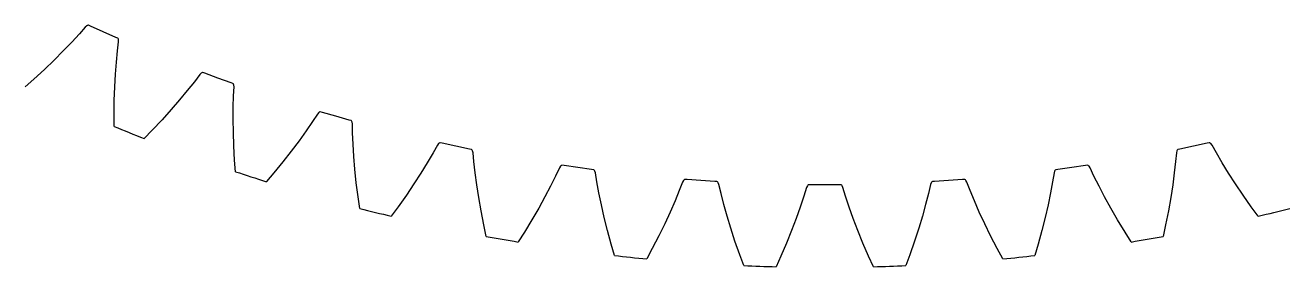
# Model space of a CAD drawing. Extents: x -46 to 68, y -46 to 46.
# Drawn here: x -19.8 to 11.52, y -45.98 to -39.99 of the extents above; entities that cross this region are included whole.
import ezdxf

# ---------------------------------------------------------------- set-up
doc = ezdxf.new("R2010")
doc.units = 0

msp = doc.modelspace()

# ---------------------------------------------------------------- linework, layer by layer
at = {"layer": 'layer1'}
for p, q in [((-18.316, -40.031), (-18.464, -40.198)), ((-18.28, -39.999), (-18.316, -40.031)), ((-18.264, -39.991), (-18.28, -39.999)), ((-18.251, -39.987), (-18.264, -39.991)), ((-18.239, -39.987), (-18.251, -39.987)), ((-18.191, -40.009), (-18.239, -39.987)), ((-17.876, -40.15), (-18.191, -40.009)), ((-18.464, -40.198), (-18.654, -40.407)), ((-17.561, -40.289), (-17.876, -40.15)), ((-17.512, -40.311), (-17.561, -40.289)), ((-17.519, -40.619), (-17.493, -40.398)), ((-17.504, -40.319), (-17.512, -40.311)), ((-17.498, -40.332), (-17.504, -40.319)), ((-17.494, -40.349), (-17.498, -40.332)), ((-17.493, -40.398), (-17.494, -40.349)), ((-18.861, -40.625), (-19.085, -40.851)), ((-18.654, -40.407), (-18.861, -40.625)), ((-17.546, -40.9), (-17.519, -40.619)), ((-19.085, -40.851), (-19.327, -41.085)), ((-17.57, -41.2), (-17.546, -40.9)), ((-19.588, -41.326), (-19.803, -41.519)), ((-19.327, -41.085), (-19.588, -41.326)), ((-17.588, -41.518), (-17.57, -41.2)), ((-15.479, -41.211), (-15.615, -41.388)), ((-15.445, -41.177), (-15.479, -41.211)), ((-15.43, -41.167), (-15.445, -41.177)), ((-15.417, -41.162), (-15.43, -41.167)), ((-15.405, -41.162), (-15.417, -41.162)), ((-15.355, -41.18), (-15.405, -41.162)), ((-15.032, -41.299), (-15.355, -41.18)), ((-14.707, -41.416), (-15.032, -41.299)), ((-17.6, -41.854), (-17.588, -41.518)), ((-15.79, -41.61), (-15.981, -41.841)), ((-15.615, -41.388), (-15.79, -41.61)), ((-14.658, -41.434), (-14.707, -41.416)), ((-14.649, -41.442), (-14.658, -41.434)), ((-14.642, -41.454), (-14.649, -41.442)), ((-14.636, -41.471), (-14.642, -41.454)), ((-14.642, -41.742), (-14.632, -41.52)), ((-14.632, -41.52), (-14.636, -41.471)), ((-17.605, -42.209), (-17.6, -41.854)), ((-15.981, -41.841), (-16.189, -42.083)), ((-14.651, -42.025), (-14.642, -41.742)), ((-17.604, -42.498), (-17.605, -42.209)), ((-16.189, -42.083), (-16.414, -42.333)), ((-14.653, -42.325), (-14.651, -42.025)), ((-12.567, -42.191), (-12.69, -42.377)), ((-12.535, -42.154), (-12.567, -42.191)), ((-12.521, -42.143), (-12.535, -42.154)), ((-12.508, -42.137), (-12.521, -42.143)), ((-12.496, -42.136), (-12.508, -42.137)), ((-12.445, -42.151), (-12.496, -42.136)), ((-12.114, -42.247), (-12.445, -42.151)), ((-11.782, -42.341), (-12.114, -42.247)), ((-16.657, -42.592), (-16.859, -42.799)), ((-16.414, -42.333), (-16.657, -42.592)), ((-14.649, -42.644), (-14.653, -42.325)), ((-12.69, -42.377), (-12.849, -42.61)), ((-11.732, -42.356), (-11.782, -42.341)), ((-11.722, -42.363), (-11.732, -42.356)), ((-11.714, -42.375), (-11.722, -42.363)), ((-11.708, -42.391), (-11.714, -42.375)), ((-11.7, -42.439), (-11.708, -42.391)), ((-11.695, -42.662), (-11.7, -42.439)), ((-14.637, -42.98), (-14.649, -42.644)), ((-13.023, -42.854), (-13.214, -43.11)), ((-12.849, -42.61), (-13.023, -42.854)), ((-11.683, -42.944), (-11.695, -42.662)), ((-9.538, -42.907), (-9.551, -42.914)), ((-9.526, -42.905), (-9.538, -42.907)), ((-9.475, -42.917), (-9.526, -42.905)), ((9.526, -42.905), (9.475, -42.917)), ((9.538, -42.907), (9.526, -42.905)), ((9.551, -42.914), (9.538, -42.907)), ((-14.618, -43.334), (-14.637, -42.98)), ((-13.214, -43.11), (-13.421, -43.375)), ((-11.665, -43.244), (-11.683, -42.944)), ((-9.703, -43.159), (-9.845, -43.403)), ((-9.593, -42.964), (-9.703, -43.159)), ((-9.564, -42.926), (-9.593, -42.964)), ((-9.551, -42.914), (-9.564, -42.926)), ((-9.138, -42.99), (-9.475, -42.917)), ((-8.8, -43.06), (-9.138, -42.99)), ((-8.748, -43.071), (-8.8, -43.06)), ((-8.739, -43.077), (-8.748, -43.071)), ((-8.73, -43.089), (-8.739, -43.077)), ((-8.722, -43.105), (-8.73, -43.089)), ((-8.711, -43.152), (-8.722, -43.105)), ((-8.691, -43.374), (-8.711, -43.152)), ((8.711, -43.152), (8.691, -43.374)), ((8.722, -43.105), (8.711, -43.152)), ((8.73, -43.089), (8.722, -43.105)), ((8.739, -43.077), (8.73, -43.089)), ((8.748, -43.071), (8.739, -43.077)), ((8.8, -43.06), (8.748, -43.071)), ((9.138, -42.99), (8.8, -43.06)), ((9.475, -42.917), (9.138, -42.99)), ((9.564, -42.926), (9.551, -42.914)), ((9.593, -42.964), (9.564, -42.926)), ((9.703, -43.159), (9.593, -42.964)), ((9.845, -43.403), (9.703, -43.159)), ((-14.596, -43.623), (-14.618, -43.334)), ((-13.421, -43.375), (-13.645, -43.65)), ((-11.638, -43.561), (-11.665, -43.244)), ((-9.845, -43.403), (-10.002, -43.658)), ((-8.659, -43.655), (-8.691, -43.374)), ((-6.573, -43.529), (-6.668, -43.731)), ((-6.546, -43.488), (-6.573, -43.529)), ((-6.534, -43.476), (-6.546, -43.488)), ((-6.522, -43.468), (-6.534, -43.476)), ((-6.51, -43.465), (-6.522, -43.468)), ((-6.458, -43.473), (-6.51, -43.465)), ((-6.117, -43.522), (-6.458, -43.473)), ((-5.775, -43.569), (-6.117, -43.522)), ((6.117, -43.522), (5.775, -43.569)), ((6.458, -43.473), (6.117, -43.522)), ((6.51, -43.465), (6.458, -43.473)), ((6.522, -43.468), (6.51, -43.465)), ((6.534, -43.476), (6.522, -43.468)), ((6.546, -43.488), (6.534, -43.476)), ((6.573, -43.529), (6.546, -43.488)), ((6.668, -43.731), (6.573, -43.529)), ((8.691, -43.374), (8.659, -43.655)), ((10.002, -43.658), (9.845, -43.403)), ((-13.645, -43.65), (-13.832, -43.871)), ((-11.603, -43.896), (-11.638, -43.561)), ((-10.002, -43.658), (-10.175, -43.926)), ((-8.62, -43.952), (-8.659, -43.655)), ((-6.668, -43.731), (-6.794, -43.984)), ((-5.723, -43.576), (-5.775, -43.569)), ((-5.712, -43.582), (-5.723, -43.576)), ((-5.703, -43.593), (-5.712, -43.582)), ((-5.694, -43.608), (-5.703, -43.593)), ((-5.68, -43.654), (-5.694, -43.608)), ((-5.644, -43.875), (-5.68, -43.654)), ((-3.497, -43.839), (-3.52, -43.881)), ((-3.485, -43.826), (-3.497, -43.839)), ((-3.474, -43.817), (-3.485, -43.826)), ((-3.462, -43.814), (-3.474, -43.817)), ((-3.41, -43.818), (-3.462, -43.814)), ((-3.066, -43.843), (-3.41, -43.818)), ((-2.722, -43.866), (-3.066, -43.843)), ((3.066, -43.843), (2.722, -43.866)), ((3.41, -43.818), (3.066, -43.843)), ((3.462, -43.814), (3.41, -43.818)), ((3.474, -43.817), (3.462, -43.814)), ((3.485, -43.826), (3.474, -43.817)), ((3.497, -43.839), (3.485, -43.826)), ((3.52, -43.881), (3.497, -43.839)), ((5.68, -43.654), (5.644, -43.875)), ((5.694, -43.608), (5.68, -43.654)), ((5.703, -43.593), (5.694, -43.608)), ((5.712, -43.582), (5.703, -43.593)), ((5.723, -43.576), (5.712, -43.582)), ((5.775, -43.569), (5.723, -43.576)), ((6.794, -43.984), (6.668, -43.731)), ((8.659, -43.655), (8.62, -43.952)), ((10.175, -43.926), (10.002, -43.658)), ((-11.559, -44.249), (-11.603, -43.896)), ((-10.175, -43.926), (-10.363, -44.206)), ((-8.571, -44.267), (-8.62, -43.952)), ((-6.794, -43.984), (-6.933, -44.25)), ((-5.593, -44.152), (-5.644, -43.875)), ((-5.533, -44.446), (-5.593, -44.152)), ((-3.602, -44.089), (-3.709, -44.35)), ((-3.52, -43.881), (-3.602, -44.089)), ((-2.669, -43.869), (-2.722, -43.866)), ((-2.658, -43.874), (-2.669, -43.869)), ((-2.648, -43.884), (-2.658, -43.874)), ((-2.638, -43.899), (-2.648, -43.884)), ((-2.621, -43.944), (-2.638, -43.899)), ((-2.569, -44.161), (-2.621, -43.944)), ((-2.499, -44.435), (-2.569, -44.161)), ((-0.451, -44.02), (-0.517, -44.233)), ((-0.43, -43.976), (-0.451, -44.02)), ((-0.42, -43.962), (-0.43, -43.976)), ((-0.409, -43.953), (-0.42, -43.962)), ((-0.398, -43.949), (-0.409, -43.953)), ((-0.345, -43.949), (-0.398, -43.949)), ((0, -43.95), (-0.345, -43.949)), ((0.345, -43.949), (0, -43.95)), ((0.398, -43.949), (0.345, -43.949)), ((0.409, -43.953), (0.398, -43.949)), ((0.42, -43.962), (0.409, -43.953)), ((0.43, -43.976), (0.42, -43.962)), ((0.451, -44.02), (0.43, -43.976)), ((0.517, -44.233), (0.451, -44.02)), ((2.569, -44.161), (2.499, -44.435)), ((2.621, -43.944), (2.569, -44.161)), ((2.638, -43.899), (2.621, -43.944)), ((2.648, -43.884), (2.638, -43.899)), ((2.658, -43.874), (2.648, -43.884)), ((2.669, -43.869), (2.658, -43.874)), ((2.722, -43.866), (2.669, -43.869)), ((3.602, -44.089), (3.52, -43.881)), ((3.709, -44.35), (3.602, -44.089)), ((5.593, -44.152), (5.533, -44.446)), ((5.644, -43.875), (5.593, -44.152)), ((6.933, -44.25), (6.794, -43.984)), ((8.62, -43.952), (8.571, -44.267)), ((10.363, -44.206), (10.175, -43.926)), ((-11.518, -44.535), (-11.559, -44.249)), ((-10.363, -44.206), (-10.567, -44.496)), ((-8.513, -44.599), (-8.571, -44.267)), ((-6.933, -44.25), (-7.086, -44.529)), ((-5.462, -44.757), (-5.533, -44.446)), ((-3.709, -44.35), (-3.829, -44.625)), ((-2.419, -44.724), (-2.499, -44.435)), ((-0.517, -44.233), (-0.606, -44.501)), ((0.606, -44.501), (0.517, -44.233)), ((2.499, -44.435), (2.419, -44.724)), ((3.829, -44.625), (3.709, -44.35)), ((5.533, -44.446), (5.462, -44.757)), ((7.086, -44.529), (6.933, -44.25)), ((8.571, -44.267), (8.513, -44.599)), ((10.567, -44.496), (10.363, -44.206)), ((-10.567, -44.496), (-10.738, -44.729)), ((-8.444, -44.947), (-8.513, -44.599)), ((-7.086, -44.529), (-7.254, -44.821)), ((-5.381, -45.084), (-5.462, -44.757)), ((-3.829, -44.625), (-3.962, -44.915)), ((-2.327, -45.029), (-2.419, -44.724)), ((-0.707, -44.784), (-0.82, -45.082)), ((-0.606, -44.501), (-0.707, -44.784)), ((0.707, -44.784), (0.606, -44.501)), ((0.82, -45.082), (0.707, -44.784)), ((2.419, -44.724), (2.327, -45.029)), ((3.962, -44.915), (3.829, -44.625)), ((5.462, -44.757), (5.381, -45.084)), ((7.254, -44.821), (7.086, -44.529)), ((8.513, -44.599), (8.444, -44.947)), ((10.738, -44.729), (10.567, -44.496)), ((-8.383, -45.23), (-8.444, -44.947)), ((-7.254, -44.821), (-7.438, -45.125)), ((-5.288, -45.427), (-5.381, -45.084)), ((-3.962, -44.915), (-4.11, -45.218)), ((-2.223, -45.35), (-2.327, -45.029)), ((-0.82, -45.082), (-0.946, -45.394)), ((0.946, -45.394), (0.82, -45.082)), ((2.327, -45.029), (2.223, -45.35)), ((4.11, -45.218), (3.962, -44.915)), ((5.381, -45.084), (5.288, -45.427)), ((7.438, -45.125), (7.254, -44.821)), ((8.444, -44.947), (8.383, -45.23)), ((-7.438, -45.125), (-7.592, -45.369)), ((-4.11, -45.218), (-4.272, -45.534)), ((-2.107, -45.685), (-2.223, -45.35)), ((-0.946, -45.394), (-1.085, -45.721)), ((1.085, -45.721), (0.946, -45.394)), ((2.223, -45.35), (2.107, -45.685)), ((4.272, -45.534), (4.11, -45.218)), ((7.592, -45.369), (7.438, -45.125)), ((-5.208, -45.704), (-5.288, -45.427)), ((-4.272, -45.534), (-4.409, -45.788)), ((-2.007, -45.956), (-2.107, -45.685)), ((-1.085, -45.721), (-1.204, -45.984)), ((1.204, -45.984), (1.085, -45.721)), ((2.107, -45.685), (2.007, -45.956)), ((4.409, -45.788), (4.272, -45.534)), ((5.288, -45.427), (5.208, -45.704))]:
    msp.add_line(p, q, dxfattribs=at)
for start, end in [(247.4996, 248.5004), (251.4996, 252.5004), (255.4996, 256.5004), (283.4996, 284.5004), (259.4996, 260.5004), (279.4996, 280.5004), (263.4996, 264.5004), (275.4996, 276.5004), (267.4996, 268.5004), (271.4996, 272.5004)]:
    msp.add_arc((0, 0), 46, start, end, dxfattribs=at)
at = {"layer": 'layer3'}
for p, q in [((-18.316, -40.031), (-18.464, -40.198)), ((-18.28, -39.999), (-18.316, -40.031)), ((-18.264, -39.991), (-18.28, -39.999)), ((-18.251, -39.987), (-18.264, -39.991)), ((-18.239, -39.987), (-18.251, -39.987)), ((-18.191, -40.009), (-18.239, -39.987)), ((-17.876, -40.15), (-18.191, -40.009)), ((-18.464, -40.198), (-18.654, -40.407)), ((-17.561, -40.289), (-17.876, -40.15)), ((-17.512, -40.311), (-17.561, -40.289)), ((-17.519, -40.619), (-17.493, -40.398)), ((-17.504, -40.319), (-17.512, -40.311)), ((-17.498, -40.332), (-17.504, -40.319)), ((-17.494, -40.349), (-17.498, -40.332)), ((-17.493, -40.398), (-17.494, -40.349)), ((-18.861, -40.625), (-19.085, -40.851)), ((-18.654, -40.407), (-18.861, -40.625)), ((-17.546, -40.9), (-17.519, -40.619)), ((-19.085, -40.851), (-19.327, -41.085)), ((-17.57, -41.2), (-17.546, -40.9)), ((-19.588, -41.326), (-19.803, -41.519)), ((-19.327, -41.085), (-19.588, -41.326)), ((-17.588, -41.518), (-17.57, -41.2)), ((-15.479, -41.211), (-15.615, -41.388)), ((-15.445, -41.177), (-15.479, -41.211)), ((-15.43, -41.167), (-15.445, -41.177)), ((-15.417, -41.162), (-15.43, -41.167)), ((-15.405, -41.162), (-15.417, -41.162)), ((-15.355, -41.18), (-15.405, -41.162)), ((-15.032, -41.299), (-15.355, -41.18)), ((-14.707, -41.416), (-15.032, -41.299)), ((-17.6, -41.854), (-17.588, -41.518)), ((-15.79, -41.61), (-15.981, -41.841)), ((-15.615, -41.388), (-15.79, -41.61)), ((-14.658, -41.434), (-14.707, -41.416)), ((-14.649, -41.442), (-14.658, -41.434)), ((-14.642, -41.454), (-14.649, -41.442)), ((-14.636, -41.471), (-14.642, -41.454)), ((-14.642, -41.742), (-14.632, -41.52)), ((-14.632, -41.52), (-14.636, -41.471)), ((-17.605, -42.209), (-17.6, -41.854)), ((-15.981, -41.841), (-16.189, -42.083)), ((-14.651, -42.025), (-14.642, -41.742)), ((-17.604, -42.498), (-17.605, -42.209)), ((-16.189, -42.083), (-16.414, -42.333)), ((-14.653, -42.325), (-14.651, -42.025)), ((-12.567, -42.191), (-12.69, -42.377)), ((-12.535, -42.154), (-12.567, -42.191)), ((-12.521, -42.143), (-12.535, -42.154)), ((-12.508, -42.137), (-12.521, -42.143)), ((-12.496, -42.136), (-12.508, -42.137)), ((-12.445, -42.151), (-12.496, -42.136)), ((-12.114, -42.247), (-12.445, -42.151)), ((-11.782, -42.341), (-12.114, -42.247)), ((-16.657, -42.592), (-16.859, -42.799)), ((-16.414, -42.333), (-16.657, -42.592)), ((-14.649, -42.644), (-14.653, -42.325)), ((-12.69, -42.377), (-12.849, -42.61)), ((-11.732, -42.356), (-11.782, -42.341)), ((-11.722, -42.363), (-11.732, -42.356)), ((-11.714, -42.375), (-11.722, -42.363)), ((-11.708, -42.391), (-11.714, -42.375)), ((-11.7, -42.439), (-11.708, -42.391)), ((-11.695, -42.662), (-11.7, -42.439)), ((-14.637, -42.98), (-14.649, -42.644)), ((-13.023, -42.854), (-13.214, -43.11)), ((-12.849, -42.61), (-13.023, -42.854)), ((-11.683, -42.944), (-11.695, -42.662)), ((-9.538, -42.907), (-9.551, -42.914)), ((-9.526, -42.905), (-9.538, -42.907)), ((-9.475, -42.917), (-9.526, -42.905)), ((9.526, -42.905), (9.475, -42.917)), ((9.538, -42.907), (9.526, -42.905)), ((9.551, -42.914), (9.538, -42.907)), ((-14.618, -43.334), (-14.637, -42.98)), ((-13.214, -43.11), (-13.421, -43.375)), ((-11.665, -43.244), (-11.683, -42.944)), ((-9.703, -43.159), (-9.845, -43.403)), ((-9.593, -42.964), (-9.703, -43.159)), ((-9.564, -42.926), (-9.593, -42.964)), ((-9.551, -42.914), (-9.564, -42.926)), ((-9.138, -42.99), (-9.475, -42.917)), ((-8.8, -43.06), (-9.138, -42.99)), ((-8.748, -43.071), (-8.8, -43.06)), ((-8.739, -43.077), (-8.748, -43.071)), ((-8.73, -43.089), (-8.739, -43.077)), ((-8.722, -43.105), (-8.73, -43.089)), ((-8.711, -43.152), (-8.722, -43.105)), ((-8.691, -43.374), (-8.711, -43.152)), ((8.711, -43.152), (8.691, -43.374)), ((8.722, -43.105), (8.711, -43.152)), ((8.73, -43.089), (8.722, -43.105)), ((8.739, -43.077), (8.73, -43.089)), ((8.748, -43.071), (8.739, -43.077)), ((8.8, -43.06), (8.748, -43.071)), ((9.138, -42.99), (8.8, -43.06)), ((9.475, -42.917), (9.138, -42.99)), ((9.564, -42.926), (9.551, -42.914)), ((9.593, -42.964), (9.564, -42.926)), ((9.703, -43.159), (9.593, -42.964)), ((9.845, -43.403), (9.703, -43.159)), ((-14.596, -43.623), (-14.618, -43.334)), ((-13.421, -43.375), (-13.645, -43.65)), ((-11.638, -43.561), (-11.665, -43.244)), ((-9.845, -43.403), (-10.002, -43.658)), ((-8.659, -43.655), (-8.691, -43.374)), ((-6.573, -43.529), (-6.668, -43.731)), ((-6.546, -43.488), (-6.573, -43.529)), ((-6.534, -43.476), (-6.546, -43.488)), ((-6.522, -43.468), (-6.534, -43.476)), ((-6.51, -43.465), (-6.522, -43.468)), ((-6.458, -43.473), (-6.51, -43.465)), ((-6.117, -43.522), (-6.458, -43.473)), ((-5.775, -43.569), (-6.117, -43.522)), ((6.117, -43.522), (5.775, -43.569)), ((6.458, -43.473), (6.117, -43.522)), ((6.51, -43.465), (6.458, -43.473)), ((6.522, -43.468), (6.51, -43.465)), ((6.534, -43.476), (6.522, -43.468)), ((6.546, -43.488), (6.534, -43.476)), ((6.573, -43.529), (6.546, -43.488)), ((6.668, -43.731), (6.573, -43.529)), ((8.691, -43.374), (8.659, -43.655)), ((10.002, -43.658), (9.845, -43.403)), ((-13.645, -43.65), (-13.832, -43.871)), ((-11.603, -43.896), (-11.638, -43.561)), ((-10.002, -43.658), (-10.175, -43.926)), ((-8.62, -43.952), (-8.659, -43.655)), ((-6.668, -43.731), (-6.794, -43.984)), ((-5.723, -43.576), (-5.775, -43.569)), ((-5.712, -43.582), (-5.723, -43.576)), ((-5.703, -43.593), (-5.712, -43.582)), ((-5.694, -43.608), (-5.703, -43.593)), ((-5.68, -43.654), (-5.694, -43.608)), ((-5.644, -43.875), (-5.68, -43.654)), ((-3.497, -43.839), (-3.52, -43.881)), ((-3.485, -43.826), (-3.497, -43.839)), ((-3.474, -43.817), (-3.485, -43.826)), ((-3.462, -43.814), (-3.474, -43.817)), ((-3.41, -43.818), (-3.462, -43.814)), ((-3.066, -43.843), (-3.41, -43.818)), ((-2.722, -43.866), (-3.066, -43.843)), ((3.066, -43.843), (2.722, -43.866)), ((3.41, -43.818), (3.066, -43.843)), ((3.462, -43.814), (3.41, -43.818)), ((3.474, -43.817), (3.462, -43.814)), ((3.485, -43.826), (3.474, -43.817)), ((3.497, -43.839), (3.485, -43.826)), ((3.52, -43.881), (3.497, -43.839)), ((5.68, -43.654), (5.644, -43.875)), ((5.694, -43.608), (5.68, -43.654)), ((5.703, -43.593), (5.694, -43.608)), ((5.712, -43.582), (5.703, -43.593)), ((5.723, -43.576), (5.712, -43.582)), ((5.775, -43.569), (5.723, -43.576)), ((6.794, -43.984), (6.668, -43.731)), ((8.659, -43.655), (8.62, -43.952)), ((10.175, -43.926), (10.002, -43.658)), ((-11.559, -44.249), (-11.603, -43.896)), ((-10.175, -43.926), (-10.363, -44.206)), ((-8.571, -44.267), (-8.62, -43.952)), ((-6.794, -43.984), (-6.933, -44.25)), ((-5.593, -44.152), (-5.644, -43.875)), ((-5.533, -44.446), (-5.593, -44.152)), ((-3.602, -44.089), (-3.709, -44.35)), ((-3.52, -43.881), (-3.602, -44.089)), ((-2.669, -43.869), (-2.722, -43.866)), ((-2.658, -43.874), (-2.669, -43.869)), ((-2.648, -43.884), (-2.658, -43.874)), ((-2.638, -43.899), (-2.648, -43.884)), ((-2.621, -43.944), (-2.638, -43.899)), ((-2.569, -44.161), (-2.621, -43.944)), ((-2.499, -44.435), (-2.569, -44.161)), ((-0.451, -44.02), (-0.517, -44.233)), ((-0.43, -43.976), (-0.451, -44.02)), ((-0.42, -43.962), (-0.43, -43.976)), ((-0.409, -43.953), (-0.42, -43.962)), ((-0.398, -43.949), (-0.409, -43.953)), ((-0.345, -43.949), (-0.398, -43.949)), ((0, -43.95), (-0.345, -43.949)), ((0.345, -43.949), (0, -43.95)), ((0.398, -43.949), (0.345, -43.949)), ((0.409, -43.953), (0.398, -43.949)), ((0.42, -43.962), (0.409, -43.953)), ((0.43, -43.976), (0.42, -43.962)), ((0.451, -44.02), (0.43, -43.976)), ((0.517, -44.233), (0.451, -44.02)), ((2.569, -44.161), (2.499, -44.435)), ((2.621, -43.944), (2.569, -44.161)), ((2.638, -43.899), (2.621, -43.944)), ((2.648, -43.884), (2.638, -43.899)), ((2.658, -43.874), (2.648, -43.884)), ((2.669, -43.869), (2.658, -43.874)), ((2.722, -43.866), (2.669, -43.869)), ((3.602, -44.089), (3.52, -43.881)), ((3.709, -44.35), (3.602, -44.089)), ((5.593, -44.152), (5.533, -44.446)), ((5.644, -43.875), (5.593, -44.152)), ((6.933, -44.25), (6.794, -43.984)), ((8.62, -43.952), (8.571, -44.267)), ((10.363, -44.206), (10.175, -43.926)), ((-11.518, -44.535), (-11.559, -44.249)), ((-10.363, -44.206), (-10.567, -44.496)), ((-8.513, -44.599), (-8.571, -44.267)), ((-6.933, -44.25), (-7.086, -44.529)), ((-5.462, -44.757), (-5.533, -44.446)), ((-3.709, -44.35), (-3.829, -44.625)), ((-2.419, -44.724), (-2.499, -44.435)), ((-0.517, -44.233), (-0.606, -44.501)), ((0.606, -44.501), (0.517, -44.233)), ((2.499, -44.435), (2.419, -44.724)), ((3.829, -44.625), (3.709, -44.35)), ((5.533, -44.446), (5.462, -44.757)), ((7.086, -44.529), (6.933, -44.25)), ((8.571, -44.267), (8.513, -44.599)), ((10.567, -44.496), (10.363, -44.206)), ((-10.567, -44.496), (-10.738, -44.729)), ((-8.444, -44.947), (-8.513, -44.599)), ((-7.086, -44.529), (-7.254, -44.821)), ((-5.381, -45.084), (-5.462, -44.757)), ((-3.829, -44.625), (-3.962, -44.915)), ((-2.327, -45.029), (-2.419, -44.724)), ((-0.707, -44.784), (-0.82, -45.082)), ((-0.606, -44.501), (-0.707, -44.784)), ((0.707, -44.784), (0.606, -44.501)), ((0.82, -45.082), (0.707, -44.784)), ((2.419, -44.724), (2.327, -45.029)), ((3.962, -44.915), (3.829, -44.625)), ((5.462, -44.757), (5.381, -45.084)), ((7.254, -44.821), (7.086, -44.529)), ((8.513, -44.599), (8.444, -44.947)), ((10.738, -44.729), (10.567, -44.496)), ((-8.383, -45.23), (-8.444, -44.947)), ((-7.254, -44.821), (-7.438, -45.125)), ((-5.288, -45.427), (-5.381, -45.084)), ((-3.962, -44.915), (-4.11, -45.218)), ((-2.223, -45.35), (-2.327, -45.029)), ((-0.82, -45.082), (-0.946, -45.394)), ((0.946, -45.394), (0.82, -45.082)), ((2.327, -45.029), (2.223, -45.35)), ((4.11, -45.218), (3.962, -44.915)), ((5.381, -45.084), (5.288, -45.427)), ((7.438, -45.125), (7.254, -44.821)), ((8.444, -44.947), (8.383, -45.23)), ((-7.438, -45.125), (-7.592, -45.369)), ((-4.11, -45.218), (-4.272, -45.534)), ((-2.107, -45.685), (-2.223, -45.35)), ((-0.946, -45.394), (-1.085, -45.721)), ((1.085, -45.721), (0.946, -45.394)), ((2.223, -45.35), (2.107, -45.685)), ((4.272, -45.534), (4.11, -45.218)), ((7.592, -45.369), (7.438, -45.125)), ((-5.208, -45.704), (-5.288, -45.427)), ((-4.272, -45.534), (-4.409, -45.788)), ((-2.007, -45.956), (-2.107, -45.685)), ((-1.085, -45.721), (-1.204, -45.984)), ((1.204, -45.984), (1.085, -45.721)), ((2.107, -45.685), (2.007, -45.956)), ((4.409, -45.788), (4.272, -45.534)), ((5.288, -45.427), (5.208, -45.704))]:
    msp.add_line(p, q, dxfattribs=at)
for start, end in [(247.4996, 248.5004), (251.4996, 252.5004), (255.4996, 256.5004), (283.4996, 284.5004), (259.4996, 260.5004), (279.4996, 280.5004), (263.4996, 264.5004), (275.4996, 276.5004), (267.4996, 268.5004), (271.4996, 272.5004)]:
    msp.add_arc((0, 0), 46, start, end, dxfattribs=at)

doc.saveas('drawing.dxf')
